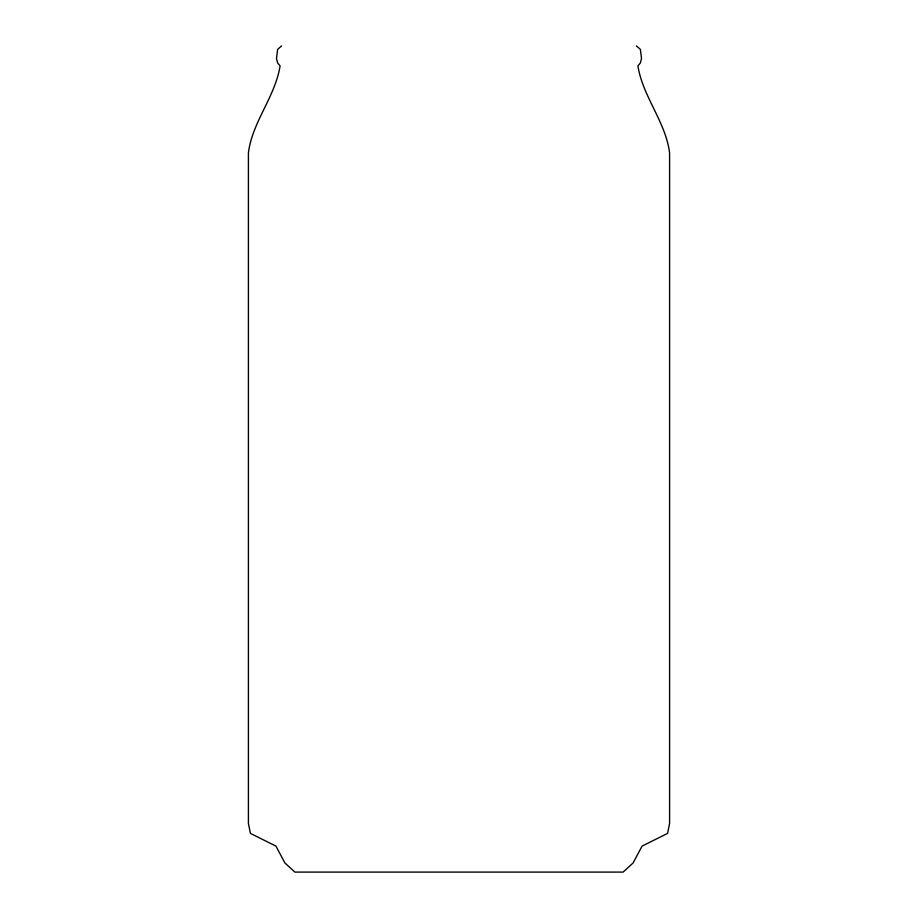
<?xml version="1.0" encoding="UTF-8"?>
<svg xmlns="http://www.w3.org/2000/svg" width="918" height="918" viewBox="0 0 918 918"><rect width="100%" height="100%" fill="white"/><g stroke="black" fill="none" stroke-linecap="round" stroke-linejoin="round"><path stroke-width="1.38" d="M281.631 45.9L277.626 49.365L276.49 58.511L277.638 62.986L280.093 65.878C275.182 96.86 252.209 122.014 248.411 152.985L248.411 823.389L250.396 833.395L275.928 846.098L284.924 862.977L294.873 872.1L623.127 872.1L633.076 862.977L642.072 846.098L667.604 833.395L669.589 823.389L669.589 152.985C665.791 122.014 642.818 96.86 637.907 65.878L640.362 62.986L641.51 58.511L640.374 49.365L636.369 45.9"/></g></svg>
